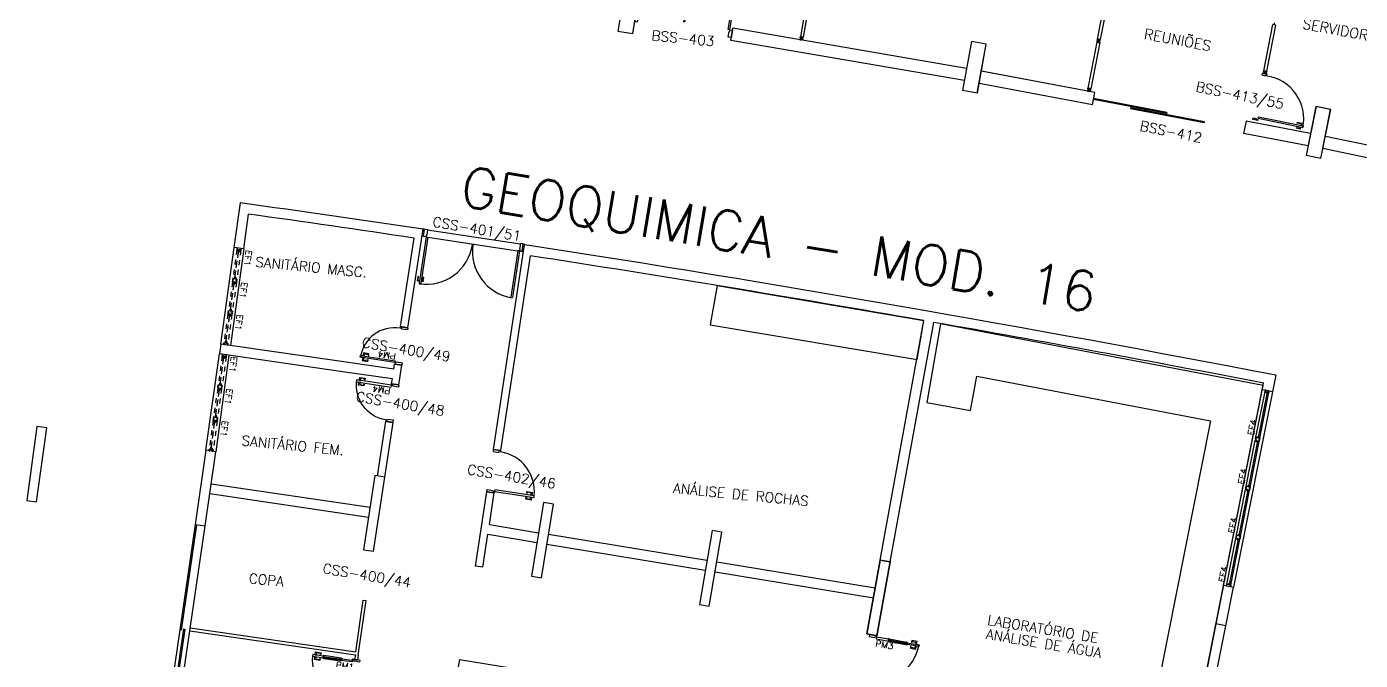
# Model space of a CAD drawing. Extents: x -152 to 150, y 325 to 437.
# Drawn here: x 54.73 to 81.45, y 393.98 to 406.67 of the extents above; entities that cross this region are included whole.
import ezdxf
from ezdxf.enums import TextEntityAlignment as Align

# ---------------------------------------------------------------- set-up
doc = ezdxf.new("R2010")
doc.units = 0
doc.header["$LTSCALE"] = 0.01
doc.header["$MEASUREMENT"] = 0
doc.linetypes.add('HIDDEN', pattern=[0.375, 0.25, -0.125])
doc.layers.get('0').update_dxf_attribs({"linetype": 'CONTINUOUS'})
for name, color, linetype in [('ALV', 2, 'CONTINUOUS'), ('AR-BNC', 2, 'CONTINUOUS'), ('AR-BNC-CON', 2, 'CONTINUOUS'), ('AR-ESQ', 1, 'CONTINUOUS'), ('AR-ESQ-V', 1, 'CONTINUOUS'), ('AR-EST-PIL', 1, 'CONTINUOUS'), ('AR-POR', 1, 'CONTINUOUS'), ('AR-SOLEIRA', 1, 'CONTINUOUS'), ('BC-TEXTO', 2, 'CONTINUOUS'), ('DIV', 2, 'CONTINUOUS'), ('DIVISÓRIA', 2, 'CONTINUOUS'), ('DT-ESQ-BAGUETE-C', 1, 'CONTINUOUS'), ('DT-ESQ-BAGUETE-C-T', 1, 'HIDDEN'), ('DT-ESQ-MARCO-V', 1, 'CONTINUOUS'), ('DT-ESQ-MARCO-V-T', 1, 'HIDDEN'), ('DT-ESQ-PERFIL CADEIRA-C-T', 1, 'HIDDEN'), ('DT-ESQ-PERFIL U-C', 1, 'CONTINUOUS'), ('DT-ESQ-PERFIL U-C-T', 1, 'HIDDEN'), ('DT-ESQ-VIDRO-C', 1, 'CONTINUOUS'), ('DT-ESQ-VIDRO-C-T', 1, 'HIDDEN'), ('ESQUADRIA', 1, 'CONTINUOUS'), ('ESTR', 3, 'CONTINUOUS'), ('ICC', 1, 'CONTINUOUS'), ('PF-TXT', 2, 'CONTINUOUS'), ('PM-FOLHA-C', 1, 'CONTINUOUS'), ('PM-FOLHA-V', 1, 'CONTINUOUS'), ('PM-FOLHA-V2', 1, 'CONTINUOUS'), ('PM-HATCH', 253, 'CONTINUOUS'), ('PM-MAÇANETA', 1, 'CONTINUOUS'), ('PM-MOVIMENTO', 1, 'CONTINUOUS'), ('PM-TELA-C', 1, 'CONTINUOUS'), ('PM-TXT', 2, 'CONTINUOUS'), ('PORTA', 2, 'CONTINUOUS'), ('TEXTO', 2, 'CONTINUOUS'), ('TEXTO-ENDEREÇO', 2, 'CONTINUOUS'), ('USO', 2, 'CONTINUOUS')]:
    doc.layers.add(name, color=color, linetype=linetype)
doc.styles.add('LEGENDA', font='romans.shx', dxfattribs={"height": 0.2})
doc.styles.add('S12', font='simplex.shx', dxfattribs={"height": 0.12})
doc.styles.add('UNB-100', font='simplex.shx', dxfattribs={"height": 3})
doc.styles.add('UNB-100-1', font='simplex.shx', dxfattribs={"height": 0.2})

# ---------------------------------------------------------------- blocks, each defined once
blk = doc.blocks.new('PILAR-SSC')
blk.add_lwpolyline([(0.003, -27.952), (0.203, -27.952), (0.203, -26.452), (0.003, -26.452)], close=True)
blk = doc.blocks.new('PTDP-SSC')
at = {"color": 2}
for p, q in [((0.055, 1.015), (0.09, 1.015)), ((0.055, 0.075), (0.055, 1.015)), ((0.09, 0.075), (0.09, 1.015)), ((1.91, 0.075), (1.91, 1.015)), ((1.945, 1.015), (1.91, 1.015)), ((1.945, 0.075), (1.945, 1.015)), ((0.05, 0.075), (0, 0.075)), ((0, 0.075), (0, -0.075)), ((0.05, 0.04), (0.05, 0.075)), ((0.06, 0.04), (0.05, 0.04)), ((0.055, 0.075), (0.09, 0.075)), ((0.06, -0.075), (0.06, 0.04)), ((1.945, 0.075), (1.91, 0.075)), ((1.94, -0.075), (1.94, 0.04)), ((1.94, 0.04), (1.95, 0.04)), ((1.95, 0.04), (1.95, 0.075)), ((1.95, 0.075), (2, 0.075)), ((2, 0.075), (2, -0.075)), ((0, -0.075), (0.06, -0.075)), ((2, -0.075), (1.94, -0.075))]:
    blk.add_line(p, q, dxfattribs=at)
at = {"color": 1}
for centre, start, end in [((0.055, 0.075), 0, 90), ((1.945, 0.075), 90, 180)]:
    blk.add_arc(centre, 0.94, start, end, dxfattribs=at)
blk = doc.blocks.new('A$C31074930')
at = {"layer": 'DIV', "linetype": 'Continuous', "rotation": 180}
blk.add_blockref('PTDP-SSC', (1.97, 0.067), dxfattribs=at)
blk = doc.blocks.new('MTT-SSC')
for p, q in [((-0.006, 0.03), (-0.03, 0.03)), ((-0.03, 0.008), (-0.03, 0.03)), ((-0.03, 0.008), (-0.02, 0.008)), ((-0.02, -0.008), (-0.02, 0.008)), ((-0.006, 0.0205), (-0.006, 0.03)), ((0.006, 0.0205), (-0.006, 0.0205)), ((0.0051, 0), (-0.0051, 0)), ((-0.0051, 0), (0.0051, 0)), ((0, -0.0051), (0, 0.0051)), ((0, 0.0051), (0, -0.0051)), ((0.006, 0.0205), (0.006, 0.03)), ((0.006, 0.03), (0.03, 0.03)), ((0.02, -0.008), (0.02, 0.008)), ((0.03, 0.008), (0.02, 0.008)), ((0.03, 0.008), (0.03, 0.03)), ((-0.03, -0.008), (-0.02, -0.008)), ((-0.03, -0.008), (-0.03, -0.03)), ((-0.03, -0.03), (-0.006, -0.03)), ((-0.03, -0.03), (-0.009, -0.03)), ((-0.009, -0.03), (-0.027, -0.03)), ((-0.006, -0.0205), (-0.006, -0.03)), ((-0.006, -0.0205), (-0.006, -0.03)), ((0.006, -0.0205), (-0.006, -0.0205)), ((-0.006, -0.0205), (0.006, -0.0205)), ((0.006, -0.0205), (0.006, -0.03)), ((0.006, -0.0205), (0.006, -0.03)), ((0.03, -0.03), (0.006, -0.03)), ((0.03, -0.008), (0.02, -0.008)), ((0.03, -0.008), (0.03, -0.03))]:
    blk.add_line(p, q)
blk = doc.blocks.new('DIVMT-SSC')
for p, q in [((0, 0.005), (0, -0.005)), ((0, -0.005), (0, 0.005)), ((-0.03, -0.03), (-0.03, -0.97)), ((0.006, -0.03), (-0.006, -0.03)), ((-0.005, 0), (0.005, 0)), ((0.005, 0), (-0.005, 0)), ((0.006, -0.02), (0.006, -0.03)), ((0.03, -0.03), (0.03, -0.97)), ((0.03, -0.97), (-0.03, -0.97)), ((-0.006, -0.98), (-0.006, -0.97)), ((-0.006, -0.98), (0.006, -0.98)), ((0.006, -1.001), (-0.006, -1.001)), ((0.005, -0.97), (-0.005, -0.97)), ((0, -0.994), (0, -1.007)), ((0, -1.02), (0, -1.021)), ((0.006, -0.98), (0.006, -0.97))]:
    blk.add_line(p, q)
blk.add_lwpolyline([(0.006, -0.02), (-0.006, -0.02), (0.006, -0.02), (0.006, -0.03), (0.03, -0.03), (0.03, -0.008), (0.02, -0.008), (0.02, 0.008), (0.03, 0.008), (0.03, 0.03), (0.006, 0.03), (0.006, 0.02), (-0.006, 0.02), (-0.006, 0.03), (-0.03, 0.03), (-0.03, 0.008), (-0.02, 0.008), (-0.02, -0.008), (-0.03, -0.008), (-0.03, -0.03), (-0.006, -0.03), (-0.006, -0.02), (-0.006, -0.03)])
blk = doc.blocks.new('PDV2D-SSC')
for p, q in [((-0.148, 0.925), (-0.108, 0.925)), ((-0.148, 0.925), (-0.148, 0.835)), ((-0.138, 0.835), (-0.148, 0.835)), ((-0.138, 0.915), (-0.108, 0.915)), ((-0.138, 0.915), (-0.138, 0.835)), ((-0.106, 0.965), (-0.076, 0.965)), ((-0.106, 0.05), (-0.106, 0.965)), ((-0.076, 0.05), (-0.076, 0.965)), ((-0.034, 0.925), (-0.074, 0.925)), ((-0.044, 0.915), (-0.074, 0.915)), ((-0.044, 0.915), (-0.044, 0.835)), ((-0.044, 0.835), (-0.034, 0.835)), ((-0.034, 0.925), (-0.034, 0.835)), ((-0.95, 0.05), (-0.97, 0.05)), ((-0.97, 0.05), (-0.97, 0.035)), ((-0.97, 0.035), (-0.97, -0.035)), ((-0.95, 0.02), (-0.95, 0.05)), ((-0.95, 0.02), (-0.94, 0.02)), ((-0.94, -0.05), (-0.94, 0.02)), ((-0.076, 0.05), (-0.106, 0.05)), ((-0.051, 0.02), (-0.061, 0.02)), ((-0.061, -0.05), (-0.061, 0.02)), ((-0.051, 0.05), (-0.031, 0.05)), ((-0.051, 0.02), (-0.051, 0.05)), ((-0.031, 0.05), (-0.031, -0.05)), ((-0.97, -0.035), (-0.97, -0.05)), ((-0.97, -0.05), (-0.94, -0.05)), ((-0.031, -0.05), (-0.061, -0.05))]:
    blk.add_line(p, q)
at = {"color": 1}
blk.add_arc((-0.076, 0.1), 0.865, 90, 183.3214, dxfattribs=at)
blk = doc.blocks.new('EF4')
at = {"layer": 'DT-ESQ-BAGUETE-C', "ltscale": 0.1}
for points in [[(0.049, -0.029), (0.036, -0.029), (0.036, -0.028), (0.049, -0.028), (0.049, -0.017), (0.036, -0.017), (0.036, -0.015), (0.049, -0.015, -0.336705), (0.05, -0.017, -0.068021), (0.05, -0.017), (0.05, -0.028, -0.414214)], [(0.951, -0.029), (0.964, -0.029), (0.964, -0.028), (0.951, -0.028), (0.951, -0.017), (0.964, -0.017), (0.964, -0.015), (0.951, -0.015, 0.336705), (0.949, -0.017, 0.068021), (0.949, -0.017), (0.949, -0.028, 0.414214)]]:
    blk.add_lwpolyline(points, format="xyb", close=True, dxfattribs=at)
at = {"layer": 'DT-ESQ-MARCO-V', "ltscale": 0.1}
for p, q in [((0.033, 0.015), (0.967, 0.015)), ((0.033, -0.065), (0.967, -0.065))]:
    blk.add_line(p, q, dxfattribs=at)
at = {"layer": 'DT-ESQ-PERFIL U-C', "ltscale": 0.1}
for points in [[(0.035, -0.032), (0.035, -0.037), (0.053, -0.037, -1), (0.053, -0.04), (0.035, -0.04), (0.035, -0.064, -0.414214), (0.033, -0.065), (0.001, -0.065, -0.414214), (0, -0.064), (0, -0.05), (0.001, -0.05), (0.001, -0.064), (0.033, -0.064), (0.033, -0.04, -0.414214), (0.035, -0.039, -0.414214), (0.033, -0.037), (0.033, -0.032), (0.033, 0.013), (0.001, 0.013), (0.001, 0), (0, 0), (0, 0.013, -0.414214), (0.001, 0.015), (0.033, 0.015, -0.414214), (0.035, 0.013)], [(0.965, -0.032), (0.965, -0.037), (0.947, -0.037, 1), (0.947, -0.04), (0.965, -0.04), (0.965, -0.064, 0.414214), (0.967, -0.065), (0.998, -0.065, 0.414214), (1, -0.064), (1, -0.05), (0.998, -0.05), (0.998, -0.064), (0.967, -0.064), (0.967, -0.04, 0.414214), (0.965, -0.039, 0.414214), (0.967, -0.037), (0.967, -0.032), (0.967, 0.013), (0.998, 0.013), (0.998, 0), (1, 0), (1, 0.013, 0.414214), (0.998, 0.015), (0.967, 0.015, 0.414214), (0.965, 0.013)]]:
    blk.add_lwpolyline(points, format="xyb", close=True, dxfattribs=at)
for points in [[(0.035, -0.039), (0.053, -0.039)], [(0.965, -0.039), (0.947, -0.039)]]:
    blk.add_lwpolyline(points, dxfattribs=at)
at = {"layer": 'DT-ESQ-VIDRO-C', "ltscale": 0.1}
blk.add_lwpolyline([(0.964, -0.03), (0.036, -0.03), (0.036, -0.036), (0.964, -0.036)], close=True, dxfattribs=at)
at = {"layer": 'PF-TXT', "style": 'S12', "width": 1.1}
blk.add_attdef('EF', (0.053, 0.069), '', height=0.12, dxfattribs=at)
blk = doc.blocks.new('PM5')
at = {"layer": 'PM-HATCH'}
h = blk.add_hatch(dxfattribs=at)
h.set_pattern_fill('NET3', color=256, scale=0.002, angle=45, style=0)
h.set_pattern_definition([(135, (192.3709505, -142.5504116), (0.00449012806, 0.00449012806), []), (75, (192.3709505, -142.5504116), (0.006133629, -0.00164350094), []), (15, (192.3709505, -142.5504116), (0.00164350094, -0.006133629), [])])
h.paths.add_polyline_path([(0.048, 0.697), (0.046, 0.697), (0.046, 0.317), (0.048, 0.317)])
h = blk.add_hatch(dxfattribs=at)
h.set_pattern_fill('NET3', color=256, scale=0.002, angle=45, style=0)
h.set_pattern_definition([(45, (-190.5109505, -142.5504116), (-0.00449012806, 0.00449012806), []), (105, (-190.5109505, -142.5504116), (-0.006133629, -0.00164350094), []), (165, (-190.5109505, -142.5504116), (-0.00164350094, -0.006133629), [])])
h.paths.add_polyline_path([(1.812, 0.697), (1.814, 0.697), (1.814, 0.317), (1.812, 0.317)])
at = {"layer": 'PM-FOLHA-C'}
for p, q in [((0.03, 0.697), (0.048, 0.697)), ((0.048, 0.697), (0.048, 0.682)), ((1.83, 0.697), (1.812, 0.697)), ((1.812, 0.697), (1.812, 0.682)), ((0.03, 0.317), (0.048, 0.317)), ((0.048, 0.317), (0.048, 0.332)), ((1.812, 0.317), (1.812, 0.332)), ((1.83, 0.317), (1.812, 0.317))]:
    blk.add_line(p, q, dxfattribs=at)
for points in [[(0.03, 0.697), (0.03, 0.94), (0.065, 0.94), (0.065, 0.682), (0.048, 0.682)], [(1.83, 0.697), (1.83, 0.94), (1.795, 0.94), (1.795, 0.682), (1.812, 0.682)], [(0.065, 0.697), (0.065, 0.697), (0.075, 0.697), (0.075, 0.682), (0.065, 0.682)], [(1.795, 0.697), (1.795, 0.697), (1.785, 0.697), (1.785, 0.682), (1.795, 0.682)], [(0.03, 0.317), (0.03, 0.075), (0.065, 0.075), (0.065, 0.332), (0.048, 0.332)], [(0.065, 0.317), (0.065, 0.317), (0.075, 0.317), (0.075, 0.332), (0.065, 0.332)], [(1.795, 0.317), (1.795, 0.317), (1.785, 0.317), (1.785, 0.332), (1.795, 0.332)], [(1.83, 0.317), (1.83, 0.075), (1.795, 0.075), (1.795, 0.332), (1.812, 0.332)]]:
    blk.add_lwpolyline(points, dxfattribs=at)
for points in [[(0.046, 0.697), (0.02, 0.697), (0.02, 0.682), (0.046, 0.682)], [(1.814, 0.697), (1.84, 0.697), (1.84, 0.682), (1.814, 0.682)], [(0.046, 0.332), (0.02, 0.332), (0.02, 0.317), (0.046, 0.317)], [(1.814, 0.332), (1.84, 0.332), (1.84, 0.317), (1.814, 0.317)]]:
    blk.add_lwpolyline(points, close=True, dxfattribs=at)
at = {"layer": 'PM-FOLHA-V'}
for p, q in [((0.02, 0.332), (0.02, 0.682)), ((0.065, 0.682), (0.065, 0.332)), ((0.075, 0.682), (0.075, 0.332)), ((1.785, 0.682), (1.785, 0.332)), ((1.795, 0.682), (1.795, 0.332)), ((1.84, 0.332), (1.84, 0.682))]:
    blk.add_line(p, q, dxfattribs=at)
at = {"layer": 'PM-FOLHA-V2'}
for points in [[(0.01, -0.065), (0.01, -0.075), (0.045, -0.075), (0.045, 0.04), (0.03, 0.04), (0.03, 0.075), (0.01, 0.075), (0.01, 0.065), (0, 0.065), (0, -0.065)], [(1.85, -0.065), (1.85, -0.075), (1.815, -0.075), (1.815, 0.04), (1.83, 0.04), (1.83, 0.075), (1.85, 0.075), (1.85, 0.065), (1.86, 0.065), (1.86, -0.065)]]:
    blk.add_lwpolyline(points, close=True, dxfattribs=at)
at = {"layer": 'PM-MAÇANETA'}
for points in [[(0.025, 0.89), (-0.03, 0.89), (-0.03, 0.78), (0.005, 0.78), (0.005, 0.79), (-0.015, 0.79), (-0.015, 0.868, -0.414214), (-0.013, 0.87), (0.025, 0.87)], [(0.125, 0.89), (0.07, 0.89), (0.07, 0.87), (0.109, 0.87, -0.414214), (0.11, 0.868), (0.11, 0.79), (0.09, 0.79), (0.09, 0.78), (0.125, 0.78)]]:
    blk.add_lwpolyline(points, format="xyb", close=True, dxfattribs=at)
for points in [[(0.025, 0.86), (0.025, 0.9), (0.03, 0.9), (0.03, 0.86)], [(0.07, 0.86), (0.07, 0.9), (0.065, 0.9), (0.065, 0.86)]]:
    blk.add_lwpolyline(points, close=True, dxfattribs=at)
at = {"layer": 'PM-MOVIMENTO'}
for centre, start, end in [((0.03, 0.04), 0, 90), ((1.83, 0.04), 90, 180)]:
    blk.add_arc(centre, 0.9, start, end, dxfattribs=at)
at = {"layer": 'PM-TELA-C'}
for points in [[(0.048, 0.697), (0.046, 0.697), (0.046, 0.317), (0.048, 0.317)], [(1.812, 0.697), (1.814, 0.697), (1.814, 0.317), (1.812, 0.317)]]:
    blk.add_lwpolyline(points, close=True, dxfattribs=at)
at = {"layer": 'PM-TXT', "style": 'S12', "width": 1.1}
blk.add_attdef('PM', (0.213, 0.075), '', height=0.12, rotation=90, dxfattribs=at)
blk = doc.blocks.new('BC19')
at = {"layer": 'AR-BNC'}
blk.add_lwpolyline([(-0.002, 0), (-0.002, -1.6), (0.887, -1.606), (0.892, -0.908), (5.66, -0.982), (5.425, -11.475), (6.32, -11.475), (6.575, -0.103)], close=True, dxfattribs=at)
at = {"layer": 'BC-TEXTO', "style": 'S12'}
for tag, p, flags in [('BANCADA', (0.957, -0.873), 2), ('TAMANHO', (0.957, -1.073), 3), ('ACABAMENTO', (0.957, -1.273), 3), ('APOIO', (0.957, -1.473), 3)]:
    blk.add_attdef(tag, p, '', height=0.12, dxfattribs=dict(at, flags=flags))
blk = doc.blocks.new('EF1')
at = {"layer": 'DT-ESQ-BAGUETE-C-T', "ltscale": 0.1}
for points in [[(0.069, -0.002), (0.055, -0.002), (0.055, 0), (0.069, 0), (0.069, 0.011), (0.055, 0.011), (0.055, 0.012), (0.069, 0.012, -0.336705), (0.07, 0.011, -0.068021), (0.07, 0.011), (0.07, 0, -0.414214)], [(0.581, -0.002), (0.595, -0.002), (0.595, 0), (0.581, 0), (0.581, 0.011), (0.595, 0.011), (0.595, 0.012), (0.581, 0.012, 0.336705), (0.58, 0.011, 0.068021), (0.58, 0.011), (0.58, 0, 0.414214)]]:
    blk.add_lwpolyline(points, format="xyb", close=True, dxfattribs=at)
at = {"layer": 'DT-ESQ-MARCO-V-T', "ltscale": 0.1}
for p, q in [((0.033, 0.04), (0.617, 0.04)), ((0.033, -0.04), (0.617, -0.04))]:
    blk.add_line(p, q, dxfattribs=at)
at = {"layer": 'DT-ESQ-PERFIL CADEIRA-C-T', "ltscale": 0.1}
for p, q in [((0.055, -0.011), (0.068, -0.011)), ((0.595, -0.011), (0.582, -0.011))]:
    blk.add_line(p, q, dxfattribs=at)
for points in [[(0.035, -0.011), (0.035, 0.011, -0.414214), (0.036, 0.012), (0.053, 0.012, -0.414214), (0.055, 0.011), (0.055, -0.01), (0.068, -0.01, -1), (0.068, -0.013), (0.036, -0.013, -0.414214)], [(0.036, 0.011), (0.053, 0.011), (0.053, -0.01, 0.203353), (0.054, -0.011, 0.19448), (0.055, -0.011), (0.036, -0.011)], [(0.615, -0.011), (0.615, 0.011, 0.414214), (0.614, 0.012), (0.597, 0.012, 0.414214), (0.595, 0.011), (0.595, -0.01), (0.582, -0.01, 1), (0.582, -0.013), (0.614, -0.013, 0.414214)], [(0.614, 0.011), (0.597, 0.011), (0.597, -0.01, -0.203353), (0.596, -0.011, -0.19448), (0.595, -0.011), (0.614, -0.011)]]:
    blk.add_lwpolyline(points, format="xyb", close=True, dxfattribs=at)
at = {"layer": 'DT-ESQ-PERFIL U-C-T', "ltscale": 0.1}
for points in [[(0.035, 0.007), (0.035, 0.012), (0.053, 0.012, 1), (0.053, 0.015), (0.035, 0.015), (0.035, 0.038, 0.414214), (0.033, 0.04), (0.001, 0.04, 0.414214), (0, 0.038), (0, 0.025), (0.001, 0.025), (0.001, 0.038), (0.033, 0.038), (0.033, 0.015, 0.414214), (0.035, 0.014, 0.414214), (0.033, 0.012), (0.033, 0.007), (0.033, -0.039), (0.001, -0.039), (0.001, -0.025), (0, -0.025), (0, -0.039, 0.414214), (0.001, -0.04), (0.033, -0.04, 0.414214), (0.035, -0.039)], [(0.615, 0.007), (0.615, 0.012), (0.597, 0.012, -1), (0.597, 0.015), (0.615, 0.015), (0.615, 0.038, -0.414214), (0.617, 0.04), (0.648, 0.04, -0.414214), (0.65, 0.038), (0.65, 0.025), (0.648, 0.025), (0.648, 0.038), (0.617, 0.038), (0.617, 0.015, -0.414214), (0.615, 0.014, -0.414214), (0.617, 0.012), (0.617, 0.007), (0.617, -0.039), (0.648, -0.039), (0.648, -0.025), (0.65, -0.025), (0.65, -0.039, -0.414214), (0.648, -0.04), (0.617, -0.04, -0.414214), (0.615, -0.039)]]:
    blk.add_lwpolyline(points, format="xyb", close=True, dxfattribs=at)
for points in [[(0.035, 0.014), (0.053, 0.014)], [(0.615, 0.014), (0.597, 0.014)]]:
    blk.add_lwpolyline(points, dxfattribs=at)
at = {"layer": 'DT-ESQ-VIDRO-C-T', "ltscale": 0.1}
blk.add_lwpolyline([(0.594, -0.003), (0.056, -0.003), (0.056, -0.009), (0.594, -0.009)], close=True, dxfattribs=at)
at = {"layer": 'PF-TXT', "style": 'S12', "width": 1.1}
blk.add_attdef('EF', (0.008, 0.141), '', height=0.12, dxfattribs=at)
blk = doc.blocks.new('BC10')
blk.add_line((-4.198, 0.008), (0.002, 0))
at = {"layer": 'AR-BNC-CON'}
blk.add_lwpolyline([(-4.198, 0.008), (-4.204, -0.792), (-0.004, -0.792), (0.002, 0)], close=True, dxfattribs=at)
at = {"layer": 'BC-TEXTO', "style": 'S12'}
for tag, p, flags in [('BANCADA', (-4.139, -0.757), 2), ('TAMANHO', (-4.139, -0.957), 3), ('ACABAMENTO', (-4.139, -1.157), 3), ('APOIO', (-4.139, -1.357), 3)]:
    blk.add_attdef(tag, p, '', height=0.12, dxfattribs=dict(at, flags=flags))
blk = doc.blocks.new('PM1')
at = {"layer": 'PM-FOLHA-C'}
blk.add_lwpolyline([(0.065, 0.775), (0.065, 0.075), (0.03, 0.075), (0.03, 0.775), (0.065, 0.775)], dxfattribs=at)
at = {"layer": 'PM-FOLHA-V2'}
for points in [[(0.01, -0.065), (0.01, -0.075), (0.045, -0.075), (0.045, 0.04), (0.03, 0.04), (0.03, 0.075), (0.01, 0.075), (0.01, 0.065), (0, 0.065), (0, -0.065)], [(0.75, -0.065), (0.75, -0.075), (0.715, -0.075), (0.715, 0.04), (0.73, 0.04), (0.73, 0.075), (0.75, 0.075), (0.75, 0.065), (0.76, 0.065), (0.76, -0.065)]]:
    blk.add_lwpolyline(points, close=True, dxfattribs=at)
at = {"layer": 'PM-MAÇANETA'}
for points in [[(0.025, 0.725), (-0.03, 0.725), (-0.03, 0.615), (0.005, 0.615), (0.005, 0.625), (-0.015, 0.625), (-0.015, 0.7035, -0.4142136), (-0.0135, 0.705), (0.025, 0.705)], [(0.125, 0.725), (0.07, 0.725), (0.07, 0.705), (0.1085, 0.705, -0.4142136), (0.11, 0.7035), (0.11, 0.625), (0.09, 0.625), (0.09, 0.615), (0.125, 0.615)]]:
    blk.add_lwpolyline(points, format="xyb", close=True, dxfattribs=at)
for points in [[(0.025, 0.695), (0.025, 0.735), (0.03, 0.735), (0.03, 0.695)], [(0.07, 0.695), (0.07, 0.735), (0.065, 0.735), (0.065, 0.695)]]:
    blk.add_lwpolyline(points, close=True, dxfattribs=at)
at = {"layer": 'PM-MOVIMENTO'}
blk.add_arc((0.03, 0.075), 0.7, 0, 90, dxfattribs=at)
at = {"layer": 'PM-TXT', "style": 'S12', "width": 1.1}
blk.add_attdef('PM', (0.2131, 0.0752), '', height=0.12, rotation=90, dxfattribs=at)
blk = doc.blocks.new('PM3')
at = {"layer": 'PM-HATCH'}
h = blk.add_hatch(dxfattribs=at)
h.set_pattern_fill('NET3', color=256, scale=0.002, angle=45, style=0)
h.set_pattern_definition([(45, (-192.3709505, -142.5504116), (-0.00449012806, 0.00449012806), []), (105, (-192.3709505, -142.5504116), (-0.006133629, -0.00164350094), []), (165, (-192.3709505, -142.5504116), (-0.00164350094, -0.006133629), [])])
h.paths.add_polyline_path([(-0.048, 0.665), (-0.046, 0.665), (-0.046, 0.285), (-0.048, 0.285)])
at = {"layer": 'PM-FOLHA-C'}
for p, q in [((-0.048, 0.665), (-0.048, 0.65)), ((-0.03, 0.665), (-0.048, 0.665)), ((-0.048, 0.285), (-0.048, 0.3)), ((-0.03, 0.285), (-0.048, 0.285))]:
    blk.add_line(p, q, dxfattribs=at)
for points in [[(-0.03, 0.665), (-0.03, 0.875), (-0.065, 0.875), (-0.065, 0.65), (-0.048, 0.65)], [(-0.03, 0.285), (-0.03, 0.075), (-0.065, 0.075), (-0.065, 0.3), (-0.048, 0.3)]]:
    blk.add_lwpolyline(points, dxfattribs=at)
for points in [[(-0.065, 0.665), (-0.075, 0.665), (-0.075, 0.65), (-0.065, 0.65)], [(-0.046, 0.665), (-0.02, 0.665), (-0.02, 0.65), (-0.046, 0.65)], [(-0.065, 0.285), (-0.075, 0.285), (-0.075, 0.3), (-0.065, 0.3)], [(-0.046, 0.3), (-0.02, 0.3), (-0.02, 0.285), (-0.046, 0.285)]]:
    blk.add_lwpolyline(points, close=True, dxfattribs=at)
at = {"layer": 'PM-FOLHA-V'}
for p, q in [((-0.075, 0.65), (-0.075, 0.3)), ((-0.065, 0.65), (-0.065, 0.3)), ((-0.02, 0.3), (-0.02, 0.65))]:
    blk.add_line(p, q, dxfattribs=at)
at = {"layer": 'PM-FOLHA-V2'}
for points in [[(-0.85, -0.065), (-0.85, -0.075), (-0.815, -0.075), (-0.815, 0.04), (-0.83, 0.04), (-0.83, 0.075), (-0.85, 0.075), (-0.85, 0.065), (-0.86, 0.065), (-0.86, -0.065)], [(-0.01, -0.065), (-0.01, -0.075), (-0.045, -0.075), (-0.045, 0.04), (-0.03, 0.04), (-0.03, 0.075), (-0.01, 0.075), (-0.01, 0.065), (0, 0.065), (0, -0.065)]]:
    blk.add_lwpolyline(points, close=True, dxfattribs=at)
at = {"layer": 'PM-MAÇANETA'}
for points in [[(-0.125, 0.825), (-0.07, 0.825), (-0.07, 0.805), (-0.109, 0.805, 0.414214), (-0.11, 0.803), (-0.11, 0.725), (-0.09, 0.725), (-0.09, 0.715), (-0.125, 0.715)], [(-0.025, 0.825), (0.03, 0.825), (0.03, 0.715), (-0.005, 0.715), (-0.005, 0.725), (0.015, 0.725), (0.015, 0.803, 0.414214), (0.013, 0.805), (-0.025, 0.805)]]:
    blk.add_lwpolyline(points, format="xyb", close=True, dxfattribs=at)
for points in [[(-0.07, 0.795), (-0.07, 0.835), (-0.065, 0.835), (-0.065, 0.795)], [(-0.025, 0.795), (-0.025, 0.835), (-0.03, 0.835), (-0.03, 0.795)]]:
    blk.add_lwpolyline(points, close=True, dxfattribs=at)
at = {"layer": 'PM-MOVIMENTO'}
blk.add_arc((-0.026, 0.072), 0.804, 92.8015, 179.7608, dxfattribs=at)
at = {"layer": 'PM-TELA-C'}
blk.add_lwpolyline([(-0.048, 0.665), (-0.046, 0.665), (-0.046, 0.285), (-0.048, 0.285)], close=True, dxfattribs=at)
at = {"layer": 'PM-TXT', "style": 'S12', "width": 1.1}
blk.add_attdef('PM', (-0.101, 0.075), '', height=0.12, rotation=90, dxfattribs=at)

msp = doc.modelspace()

# ---------------------------------------------------------------- linework, layer by layer
at = {"layer": 'ALV'}
for p, q in [((68.837, 406.396), (68.879, 406.642)), ((73.562, 405.837), (68.879, 406.642)), ((73.518, 405.591), (68.837, 406.396)), ((76.082, 405.104), (73.812, 405.532)), ((76.129, 405.353), (73.857, 405.783)), ((76.129, 405.353), (73.858, 405.783)), ((76.082, 405.104), (76.129, 405.353)), ((79.159, 404.779), (79.109, 404.531)), ((80.449, 404.534), (79.159, 404.779)), ((80.45, 404.534), (79.159, 404.779)), ((80.403, 404.288), (79.11, 404.532)), ((80.403, 404.288), (79.11, 404.532)), ((81.854, 404.246), (80.751, 404.474)), ((81.804, 404.001), (80.7, 404.229)), ((58.889, 402.248), (59.015, 403.144)), ((59.082, 402.221), (59.18, 402.919)), ((62.369, 400.643), (62.674, 402.614)), ((62.221, 400.666), (62.495, 402.439)), ((64.083, 398.206), (64.709, 402.305)), ((64.231, 398.184), (64.827, 402.085)), ((71.833, 395.987), (72.707, 400.785)), ((72.03, 395.952), (72.904, 400.751)), ((62.369, 400.643), (62.221, 400.666)), ((58.621, 400.317), (58.594, 400.119)), ((61.089, 399.96), (58.621, 400.317)), ((61.06, 399.762), (58.594, 400.119)), ((62.09, 399.815), (61.089, 399.96)), ((62.059, 399.617), (61.06, 399.762)), ((62.09, 399.815), (62.105, 399.915)), ((62.251, 399.892), (62.105, 399.915)), ((62.192, 399.497), (62.251, 399.892)), ((79.755, 399.691), (78.905, 395.446)), ((62.044, 399.52), (62.059, 399.617)), ((62.192, 399.497), (62.044, 399.52)), ((78.709, 395.485), (79.512, 399.534)), ((61.759, 397.673), (61.928, 398.769)), ((61.907, 397.65), (62.076, 398.746)), ((62.076, 398.746), (61.928, 398.769)), ((64.083, 398.206), (64.231, 398.184)), ((58.43, 397.518), (61.612, 397.05)), ((58.402, 397.32), (61.583, 396.852)), ((63.726, 395.869), (63.953, 397.356)), ((63.953, 397.356), (64.101, 397.334)), ((64.005, 396.704), (64.101, 397.334)), ((63.874, 395.846), (63.975, 396.506)), ((63.975, 396.506), (64.957, 396.341)), ((64.005, 396.704), (64.99, 396.538)), ((64.934, 396.547), (64.99, 396.538)), ((65.187, 396.506), (68.361, 395.985)), ((64.903, 396.35), (64.957, 396.341)), ((65.155, 396.309), (68.327, 395.788)), ((68.558, 395.953), (71.732, 395.431)), ((63.874, 395.846), (63.726, 395.869)), ((68.524, 395.755), (71.697, 395.235)), ((78.709, 395.485), (78.556, 394.715)), ((78.709, 395.485), (78.905, 395.446)), ((78.752, 394.676), (78.905, 395.446)), ((61.318, 394.095), (61.303, 393.996)), ((61.377, 394.087), (61.363, 393.988)), ((63.402, 394.002), (63.377, 393.854)), ((63.402, 394.002), (66.939, 393.425))]:
    msp.add_line(p, q, dxfattribs=at)
for points in [[(79.487, 399.409), (79.69, 399.368)], [(58.01, 394.635), (61.326, 394.155), (61.476, 395.187)], [(61.377, 394.087), (61.535, 395.178)], [(61.476, 395.187), (61.535, 395.178)], [(58.001, 394.575), (61.318, 394.095)], [(61.303, 393.996), (61.363, 393.988)]]:
    msp.add_lwpolyline(points, dxfattribs=at)
for centre, radius, start, end in [((2.556, -0.065), 407.142, 81.5087, 82.02915), ((2.556, -0.065), 406.942, 81.52996, 82.00165), ((2.678, -0.076), 406.232, 82.01881, 82.04633), ((2.556, -0.065), 407.142, 79.06978, 81.21897), ((2.556, -0.065), 406.942, 80.07339, 81.19781), ((2.556, -0.065), 406.942, 79.09917, 80.04523)]:
    msp.add_arc(centre, radius, start, end, dxfattribs=at)
at = {"layer": 'AR-ESQ'}
for p, q in [((58.621, 400.317), (58.891, 402.248)), ((59.082, 402.221), (58.814, 400.289)), ((58.326, 398.188), (58.594, 400.119)), ((58.787, 400.091), (58.524, 398.159))]:
    msp.add_line(p, q, dxfattribs=at)
at = {"layer": 'AR-EST-PIL'}
msp.add_lwpolyline([(71.833, 395.987), (72.03, 395.952), (71.763, 394.476), (71.566, 394.511)], close=True, dxfattribs=at)
at = {"layer": 'AR-SOLEIRA', "color": 2}
for p, q in [((62.682, 402.471), (62.704, 402.62)), ((62.704, 402.62), (62.764, 402.611)), ((62.764, 402.611), (62.747, 402.497)), ((62.731, 402.464), (62.682, 402.471)), ((62.737, 402.498), (62.731, 402.464)), ((62.736, 402.463), (62.771, 402.458)), ((62.747, 402.497), (62.737, 402.498))]:
    msp.add_line(p, q, dxfattribs=at)
at = {"layer": 'AR-SOLEIRA'}
msp.add_line((64.621, 402.319), (62.762, 402.6), dxfattribs=at)
at = {"layer": 'AR-SOLEIRA', "color": 2}
for points in [[(62.704, 402.62), (62.676, 402.625)], [(62.681, 402.472), (62.652, 402.476)]]:
    msp.add_lwpolyline(points, dxfattribs=at)
at = {"layer": 'AR-SOLEIRA'}
msp.add_lwpolyline([(64.569, 402.175), (62.769, 402.447)], dxfattribs=at)
at = {"layer": 'ESQUADRIA'}
for p, q in [((77.57, 404.934), (76.102, 405.211)), ((77.574, 404.954), (76.106, 405.231)), ((76.851, 405.047), (76.847, 405.027)), ((78.321, 404.748), (76.847, 405.026)), ((78.324, 404.768), (76.851, 405.046)), ((77.574, 404.954), (77.57, 404.934)), ((78.324, 404.768), (78.321, 404.748))]:
    msp.add_line(p, q, dxfattribs=at)
at = {"layer": 'ESTR'}
for p, q in [((66.739, 407.565), (66.577, 406.579)), ((66.874, 406.53), (67.035, 407.517)), ((66.874, 406.53), (66.578, 406.578)), ((73.66, 406.378), (73.482, 405.394)), ((73.66, 406.378), (73.482, 405.394)), ((73.955, 406.325), (73.66, 406.378)), ((73.956, 406.325), (73.66, 406.378)), ((73.777, 405.341), (73.955, 406.325)), ((73.778, 405.341), (73.956, 406.325)), ((73.777, 405.341), (73.482, 405.394)), ((73.778, 405.341), (73.483, 405.394)), ((80.56, 405.073), (80.365, 404.092)), ((80.564, 405.072), (80.365, 404.092)), ((80.854, 405.015), (80.56, 405.073)), ((80.858, 405.012), (80.564, 405.072)), ((80.659, 404.032), (80.858, 405.012)), ((80.66, 404.034), (80.854, 405.015)), ((80.66, 404.034), (80.366, 404.092)), ((80.659, 404.032), (80.366, 404.092))]:
    msp.add_line(p, q, dxfattribs=at)
at = {"layer": 'ICC', "color": 2}
for p, q in [((62.736, 402.463), (62.596, 401.534)), ((62.771, 402.458), (62.63, 401.528)), ((64.623, 402.33), (64.605, 402.216)), ((64.682, 402.321), (64.623, 402.33)), ((64.571, 402.186), (64.43, 401.256)), ((64.605, 402.18), (64.465, 401.251)), ((64.605, 402.18), (64.571, 402.186)), ((64.605, 402.216), (64.615, 402.214)), ((64.615, 402.214), (64.61, 402.18)), ((64.61, 402.18), (64.659, 402.172)), ((62.563, 401.581), (62.575, 401.67)), ((62.563, 401.581), (62.602, 401.575)), ((62.574, 401.589), (62.585, 401.669)), ((62.574, 401.589), (62.604, 401.585)), ((62.585, 401.669), (62.575, 401.67)), ((62.596, 401.534), (62.63, 401.528)), ((62.676, 401.565), (62.637, 401.57)), ((62.668, 401.576), (62.638, 401.58)), ((62.668, 401.576), (62.678, 401.655)), ((62.676, 401.565), (62.688, 401.654)), ((62.678, 401.655), (62.688, 401.654))]:
    msp.add_line(p, q, dxfattribs=at)
at = {"layer": 'ICC', "color": 1}
for p, q in [((58.108, 396.694), (57.802, 394.592)), ((58.138, 396.689), (57.831, 394.588)), ((57.988, 395.663), (57.958, 395.667)), ((57.984, 395.633), (57.954, 395.637)), ((57.875, 394.612), (57.714, 393.507)), ((57.905, 394.608), (57.744, 393.503)), ((57.831, 394.588), (57.802, 394.592)), ((57.836, 394.617), (57.806, 394.622)), ((57.871, 394.582), (57.901, 394.578)), ((57.875, 394.612), (57.905, 394.608))]:
    msp.add_line(p, q, dxfattribs=at)
at = {"layer": 'ICC', "color": 2}
for points in [[(64.659, 402.172), (64.682, 402.321)], [(64.682, 402.321), (64.711, 402.316)], [(64.659, 402.172), (64.688, 402.168)]]:
    msp.add_lwpolyline(points, dxfattribs=at)
at = {"layer": 'ICC', "color": 1}
for points in [[(58.11, 396.704), (55.945, 381.851)], [(56.143, 381.822), (58.307, 396.675)]]:
    msp.add_lwpolyline(points, dxfattribs=at)
for centre, start, end in [((62.735, 402.452), 261.3991, 351.3991), ((64.603, 402.17), 171.3991, 261.3991)]:
    msp.add_arc(centre, 0.94, start, end, dxfattribs=at)
at = {"layer": 'PM-FOLHA-C'}
msp.add_lwpolyline([(64.902, 397.278), (64.112, 397.399), (64.106, 397.364), (64.897, 397.244), (64.902, 397.278)], dxfattribs=at)
at = {"layer": 'PM-FOLHA-V2'}
for points in [[(64.092, 398.196), (64.082, 398.198), (64.076, 398.163), (64.19, 398.146), (64.192, 398.161), (64.227, 398.155), (64.23, 398.175), (64.22, 398.177), (64.222, 398.186), (64.093, 398.206)], [(63.965, 397.366), (63.955, 397.367), (63.96, 397.402), (64.074, 397.385), (64.072, 397.37), (64.106, 397.364), (64.103, 397.345), (64.093, 397.346), (64.092, 397.336), (63.963, 397.356)]]:
    msp.add_lwpolyline(points, close=True, dxfattribs=at)
at = {"layer": 'PM-MAÇANETA'}
for points in [[(64.847, 397.247), (64.838, 397.193), (64.73, 397.211), (64.735, 397.246), (64.745, 397.244), (64.742, 397.224), (64.819, 397.211, 0.414214), (64.821, 397.212), (64.828, 397.25)], [(64.864, 397.345), (64.855, 397.291), (64.835, 397.294), (64.842, 397.332, 0.414214), (64.84, 397.334), (64.763, 397.347), (64.76, 397.328), (64.75, 397.329), (64.756, 397.364)]]:
    msp.add_lwpolyline(points, format="xyb", close=True, dxfattribs=at)
at = {"layer": 'PM-MOVIMENTO'}
msp.add_arc((64.102, 397.361), 0.804, 354.1285, 81.0878, dxfattribs=at)

# ---------------------------------------------------------------- block references
at = {"layer": 'AR-BNC-CON'}
for name, p, rotation in [('BC10', (72.704, 400.786), 350.4793056579523), ('BC19', (73.044, 400.723), 350.0636090497904)]:
    msp.add_blockref(name, p, dxfattribs=dict(at, rotation=rotation))
at = {"layer": 'AR-ESQ', "rotation": 262.0325705760569}
for p in [(58.991, 402.234), (58.901, 401.59), (58.811, 400.946), (58.695, 400.104), (58.605, 399.46), (58.515, 398.816)]:
    msp.add_blockref('EF1', p, dxfattribs=at).add_auto_attribs({'EF': 'EF1'})
at = {"layer": 'AR-ESQ-V', "rotation": 78.78238881703912}
for p in [(79.366, 398.413), (79.172, 397.432), (78.977, 396.451), (78.783, 395.47)]:
    msp.add_blockref('EF4', p, dxfattribs=at).add_auto_attribs({'EF': 'EF4'})
at = {"layer": 'AR-POR'}
for name, p, rotation, values in [('PM1', (62.179, 399.903), 81.21951219447378, {'PM': 'PM4'}), ('PM5', (71.69, 394.489), 259.6746532388406, {'PM': 'PM3'})]:
    msp.add_blockref(name, p, dxfattribs=dict(at, rotation=rotation)).add_auto_attribs(values)
ref = msp.add_blockref('PM1', (62.118, 399.508), dxfattribs=dict(at, xscale=-1, rotation=81.21951219447382))
ref.add_attrib('PM', 'PM4', (62.03, 399.428), dxfattribs={"layer": 'PM-TXT', "height": 0.12, "rotation": 171.2195, "style": 'S12', "width": 1.1})
at = {"layer": 'AR-POR', "color": 2}
ref = msp.add_blockref('PM3', (61.335, 394.003), dxfattribs=dict(at, rotation=81.76396389692044))
ref.add_attrib('PM', 'PM1', (60.918, 393.839), dxfattribs={"layer": 'PM-TXT', "height": 0.12, "rotation": 351.764, "style": 'S12', "width": 1.1})
at = {"layer": 'DIV'}
for name, p, rotation in [('DIVMT-SSC', (70.426, 407.422), 350.2439024390236), ('DIVMT-SSC', (76.392, 407.371), 349.196367064957), ('MTT-SSC', (70.256, 406.436), 350.2439024390236), ('DIVMT-SSC', (76.205, 406.388), 349.196367064957), ('PDV2D-SSC', (79.338, 404.774), 258.3533823539797), ('MTT-SSC', (76.017, 405.405), 349.196367064957)]:
    msp.add_blockref(name, p, dxfattribs=dict(at, rotation=rotation))
at = {"layer": 'DIVISÓRIA', "xscale": -1, "rotation": 169.0229969835877}
msp.add_blockref('DIVMT-SSC', (79.539, 405.755), dxfattribs=at)
at = {"layer": 'ESTR'}
for p, rotation in [((58.528, 424.874), 352.1951219512209), ((62.138, 424.364), 351.7073170731712), ((65.745, 423.823), 351.2195121951232), ((69.346, 423.252), 350.7317073170746), ((72.943, 422.651), 350.2439024390236), ((76.534, 422.018), 349.7560975609763), ((83.7, 420.662), 348.7804878048768)]:
    msp.add_blockref('PILAR-SSC', p, dxfattribs=dict(at, rotation=rotation))
at = {"layer": 'PORTA', "xscale": 0.9800000000000026, "yscale": 0.9800000000000026, "zscale": 0.9800000000000026, "rotation": 170.4577811201176}
msp.add_blockref('A$C31074930', (68.841, 406.596), dxfattribs=at)

# ---------------------------------------------------------------- texts
at = {"layer": 'TEXTO', "style": 'UNB-100'}
for s, p in [('REUNIÕES', (77.77, 406.306)), ('SERVIDOR', (80.932, 406.515))]:
    msp.add_text(s, height=0.2075, rotation=349.3606, dxfattribs=at).set_placement(p, align=Align.CENTER)
for s, rotation, p in [('SANITÁRIO MASC.', 354.4369, (59.306, 401.866)), ('SANITÁRIO FEM.', 354.4369, (59.032, 398.287)), ('ANÁLISE DE ROCHAS', 354.4369, (67.675, 397.335)), ('COPA', 354.4369, (59.176, 395.527)), ('LABORATÓRIO DE', 350.5575, (73.967, 394.697)), ('ANÁLISE DE ÁGUA', 350.5575, (73.94, 394.414))]:
    msp.add_text(s, height=0.2, rotation=rotation, dxfattribs=at).set_placement(p)
at = {"layer": 'TEXTO-ENDEREÇO', "style": 'UNB-100-1'}
for s, rotation, p in [('BSS-403', 354.332, (67.872, 406.34)), ('BSS-413/55', 348.5074, (79.017, 405.2)), ('BSS-412', 348.5074, (77.639, 404.47)), ('CSS-401/51', 350.4942, (63.737, 402.522)), ('CSS-400/49', 350.4942, (62.321, 400.108)), ('CSS-400/48', 350.4942, (62.202, 399.023)), ('CSS-402/46', 350.4942, (64.431, 397.565)), ('CSS-400/44', 350.4942, (61.535, 395.583))]:
    msp.add_text(s, height=0.2, rotation=rotation, dxfattribs=at).set_placement(p, align=Align.CENTER)
at = {"layer": 'USO', "style": 'LEGENDA'}
msp.add_text('GEOQUIMICA - MOD. 16', height=0.8, rotation=350.3782, dxfattribs=at).set_placement((63.383, 403.096))

doc.saveas('drawing.dxf')
